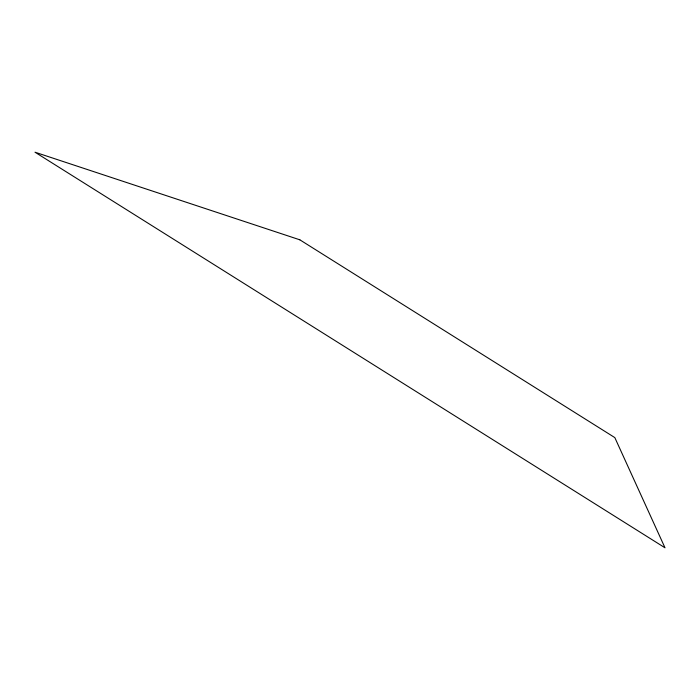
<?xml version="1.0" encoding="UTF-8"?>
<svg xmlns="http://www.w3.org/2000/svg" width="700" height="700" viewBox="0 0 700 700"><rect width="100%" height="100%" fill="white"/><g stroke="black" fill="none" stroke-linecap="round" stroke-linejoin="round"><path stroke-width="1.05" d="M299.828 239.811L35 152.206L665 547.794L614.827 437.605L299.828 239.811"/></g></svg>
